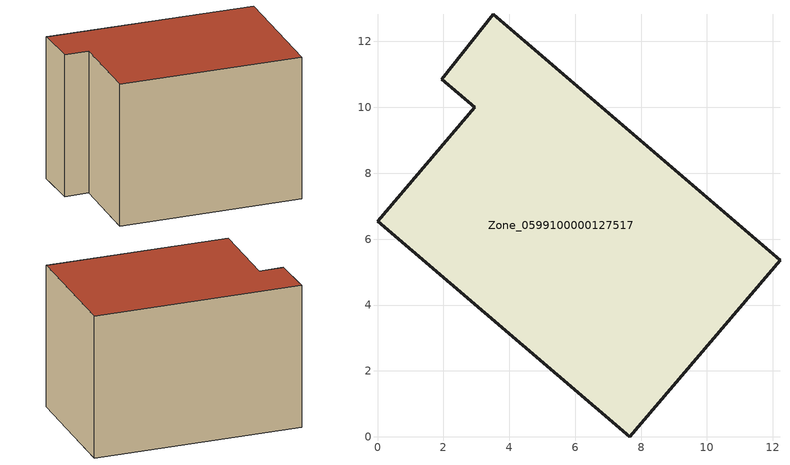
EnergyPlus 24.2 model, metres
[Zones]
Zone_0599100000127517
 floor ground (C_G): 3.52,12.83 12.22,5.36 7.66,0 0,6.54 2.96,10 1.95,10.86 z0
 wall outside (C_F): 7.66,0 12.22,5.36 3.52,12.83 1.95,10.86 2.96,10 0,6.54 7.66,0 z0:8
 roof outside (C_R): 12.22,5.36 3.52,12.83 1.95,10.86 2.96,10 0,6.54 7.66,0 z8
[BUILDING]
Pand.0599100000127517: North Axis=0; Terrain=City; Loads Convergence Tolerance Value=0.04; Temperature Convergence Tolerance Value=0.4; Solar Distribution=FullExterior; Maximum Number of Warmup Days=25; Minimum Number of Warmup Days=1
[Site:Location]
Rotterdam.The.Hague.AP_ZH_NLD Design_Conditions: Latitude=51.96; Longitude=4.45; Time Zone=1; Elevation=-4.5
[SITE:GROUNDTEMPERATURE:BUILDINGSURFACE]
18, 18, 18, 18, 18, 18, 18, 18, 18, 18, 18, 18
[MATERIAL] Thermal Absorptance=0.9; Solar Absorptance=0.7; Visible Absorptance=0.7
Name | Roughness | Thickness | Conductivity | Density | Specific Heat
G.TI.1946-1964 | MediumSmooth | 0.15 | 1 | 540 | 1210
F.TI.1946-1964 | Rough | 0.3 | 0.857143 | 1920 | 840
R.TI.1946-1964 | MediumRough | 0.2 | 0.277778 | 1500 | 1000
[CONSTRUCTION]
C_G: G.TI.1946-1964
C_F: F.TI.1946-1964
C_R: R.TI.1946-1964
[ZONE]
Zone_0599100000127517: Type=1; Multiplier=1; Ceiling Height=Autocalculate; Volume=Autocalculate; Floor Area=autocalculate; Part of Total Floor Area=Yes
[ZONEINFILTRATION:DESIGNFLOWRATE]
Infil_Zone_0599100000127517: Zone or ZoneList or Space or SpaceList=Zone_0599100000127517; Schedule=AlwaysOn; Design Flow Rate Calculation Method=Flow/Area; Flow Rate per Floor Area=0.003; Constant Term Coefficient=1; Temperature Term Coefficient=0; Velocity Term Coefficient=0; Velocity Squared Term Coefficient=0
[HVACTEMPLATE:ZONE:IDEALLOADSAIRSYSTEM]
Zone_0599100000127517: Maximum Heating Supply Air Temperature=50; Minimum Cooling Supply Air Temperature=13; Maximum Heating Supply Air Humidity Ratio=0.0156; Minimum Cooling Supply Air Humidity Ratio=0.0077; Heating Limit=NoLimit; Cooling Limit=NoLimit; Dehumidification Control Type=ConstantSensibleHeatRatio; Cooling Sensible Heat Ratio=0.7; Dehumidification Setpoint=60; Humidification Control Type=None; Humidification Setpoint=30; Outdoor Air Method=None; Outdoor Air Flow Rate per Person=0.00944; Outdoor Air Flow Rate per Zone Floor Area=0; Outdoor Air Flow Rate per Zone=0; Demand Controlled Ventilation Type=None; Outdoor Air Economizer Type=NoEconomizer; Heat Recovery Type=None; Sensible Heat Recovery Effectiveness=0.7; Latent Heat Recovery Effectiveness=0.65
[ZONECONTROL:THERMOSTAT]
ThermostatControl_Zone_0599100000127517: Zone or ZoneList=Zone_0599100000127517; Control Type Schedule=DualSetpointControlType; Control 1=Thermostat_Zone_0599100000127517; Temperature Difference Between Cutout And Setpoint=0
[THERMOSTATSETPOINT:DUALSETPOINT]
Thermostat_Zone_0599100000127517: Heating Setpoint Temperature Schedule=HeatingSetpoint_Zone_0599100000127517; Cooling Setpoint Temperature Schedule=CoolingSetpoint_Zone_0599100000127517
[SCHEDULE:COMPACT]
HeatingSetpoint_Zone_0599100000127517: Through: 12/31, For: AllDays, Until: 24:00, 21
CoolingSetpoint_Zone_0599100000127517: Through: 12/31, For: AllDays, Until: 24:00, 24
DualSetpointControlType: Through: 12/31, For: AllDays, Until: 24:00, 4
AlwaysOn: Through: 12/31, For: AllDays, Until: 24:00, 1
